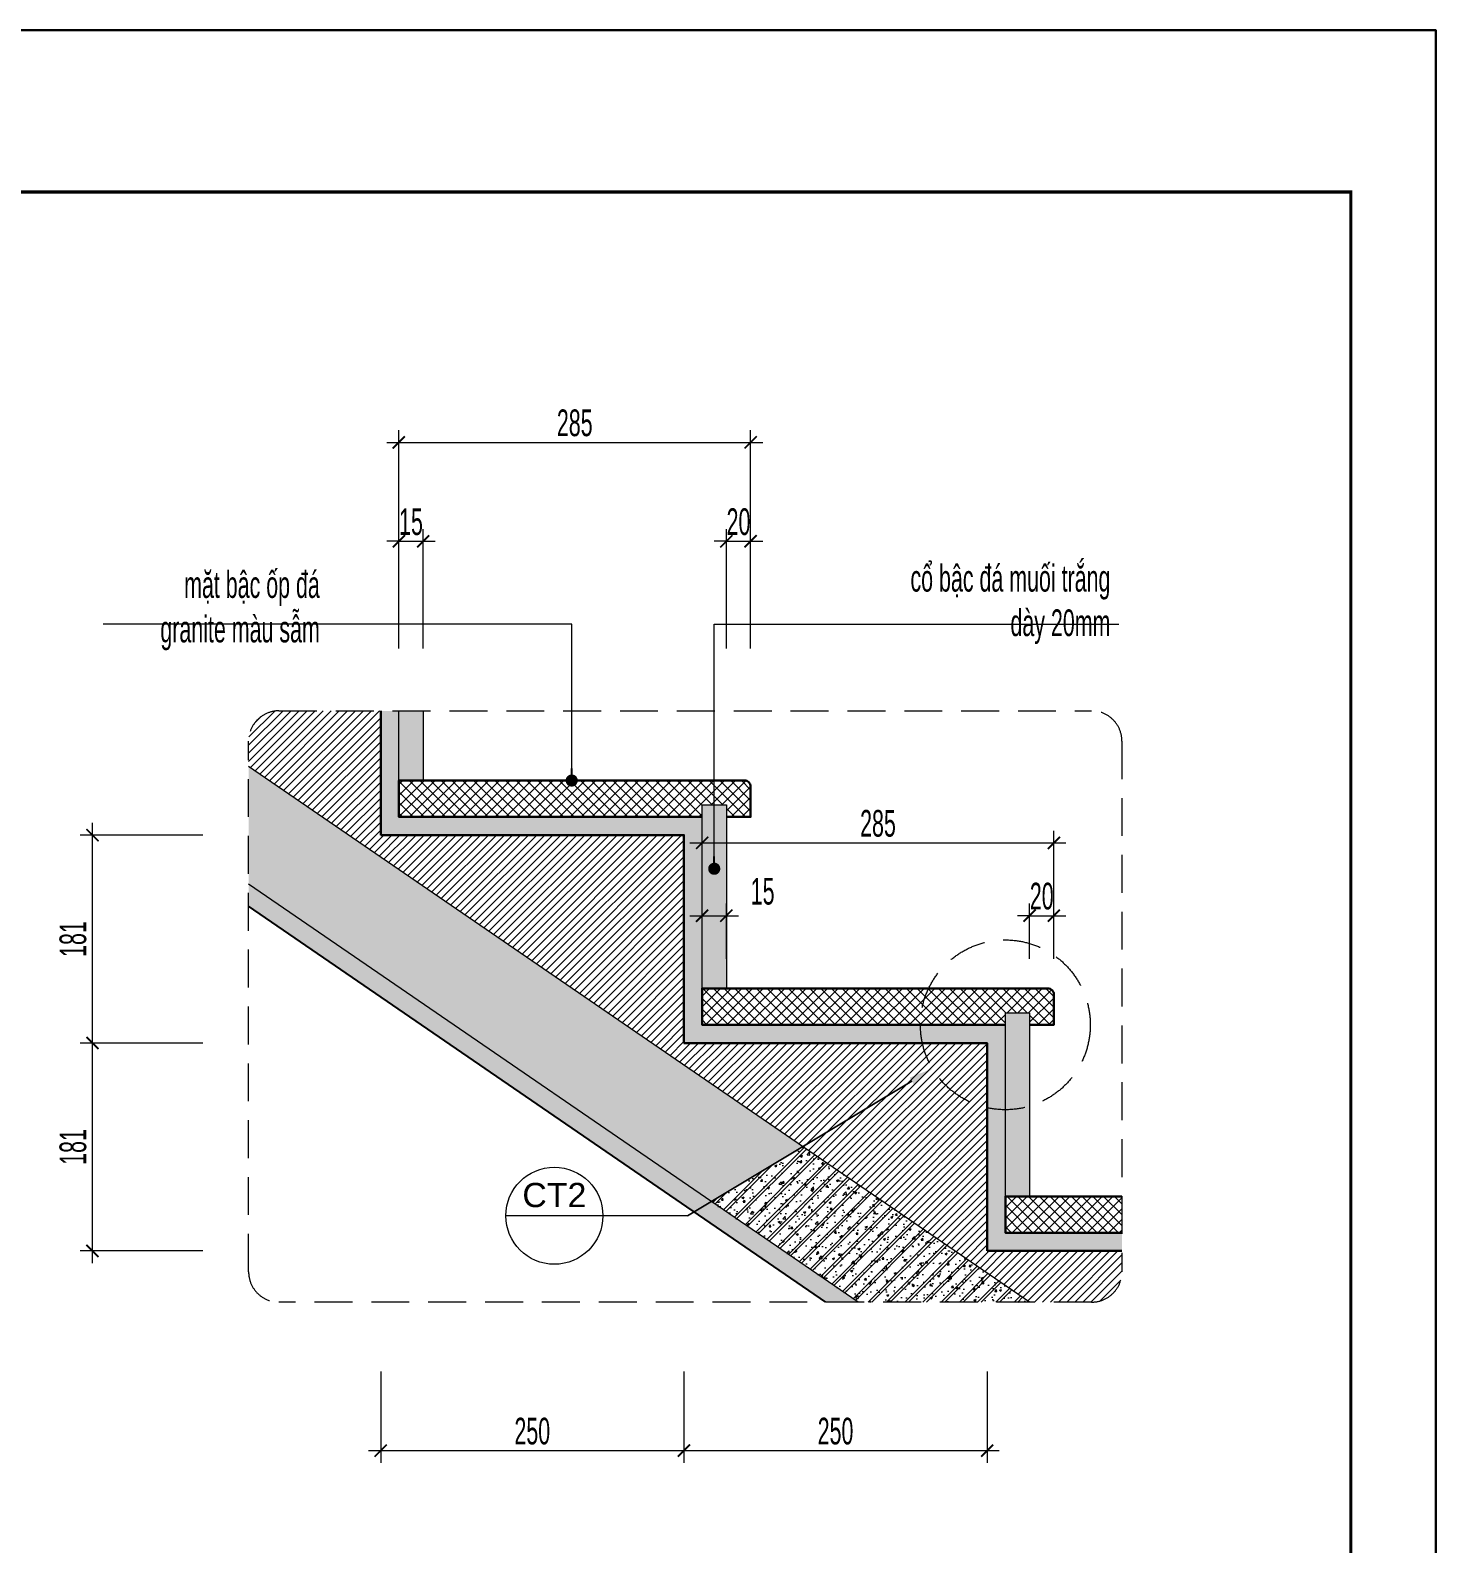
# Model space of a CAD drawing. Header units: inches. Extents: x 274208 to 641690, y -81912 to 129129.
# Drawn here: x 467966 to 472601, y -8001 to -3010 of the extents above; entities that cross this region are included whole.
import ezdxf
from ezdxf.enums import TextEntityAlignment as Align

# ---------------------------------------------------------------- set-up
doc = ezdxf.new("R2010")
doc.units = ezdxf.units.IN
doc.header["$MEASUREMENT"] = 0
doc.header["$PDMODE"] = 3
doc.linetypes.add('$1$HIDDEN', pattern=[0.375, 0.25, -0.125])
for name, color, linetype, lineweight in [('02.Thay', 145, 'Continuous', 20), ('05.Text', 253, 'Continuous', 18), ('08.Dim', 156, 'Continuous', 15), ('09.Hatch', 250, 'Continuous', 5), ('11.Khung bo', 32, 'Continuous', 50), ('12.Khung', 36, 'Continuous', 25), ('Alliance-cat', 4, 'Continuous', 30), ('Alliance-kyhieu', 1, 'Continuous', 13), ('Alliance-manh', 8, 'Continuous', 13)]:
    doc.layers.add(name, color=color, linetype=linetype, lineweight=lineweight)
doc.layers.add('KICHTHUOC', color=8, linetype='Continuous')
doc.layers.add('Tpl_Bound', color=1, linetype='Continuous', plot=False)
doc.styles.add('Alliance-Arial', font='arial.ttf')
doc.styles.add('TT5_Text Dim', font='hoatbif.shx', dxfattribs={"width": 0.6})
doc.dimstyles.new('TT5_Dim 1-40', dxfattribs={"dimscale": 40, "dimtxt": 2.2, "dimasz": 1, "dimexe": 1, "dimexo": 0.5, "dimgap": 0.5, "dimtad": 1, "dimdec": 0, "dimzin": 0, "dimdsep": 46, "dimtxsty": 'TT5_Text Dim', "dimblk": 'ARCHTICK', "dimcen": 0, "dimdle": 1, "dimclrd": 256, "dimclre": 256, "dimclrt": 1, "dimadec": 0, "dimazin": 0, "dimtfac": 0.015, "dimtdec": 0, "dimtix": 1, "dimtmove": 2, "dimatfit": 3, "dimldrblk": 'DOT', "dimfxl": 1, "dimtolj": 1, "dimtzin": 0, "dimlwd": -1, "dimlwe": -1, "dimarcsym": 1})
pattern_1 = [(50, (641809.937, -480933.095), (71.726018, -6.2752135), [7.5, -82.5]), (355, (641809.94, -480933.095), (-13.875133, 75.219213), [6, -66]), (100.4514, (641815.914, -480933.62), (57.850938, 68.943954), [6.374019, -70.114211]), (46.1842, (641809.94, -480913.095), (106.724105, -16.551901), [11.25, -123.75]), (96.6356, (641818.83, -480914.47), (93.46627, 97.411787), [9.561029, -105.1713]), (351.1842, (641809.94, -480913.1), (93.466195, 97.41186), [9, -99]), (21, (641819.937, -480918.095), (59.690705, -40.261889), [7.5, -82.5]), (326, (641819.94, -480918.095), (24.331533, 72.515005), [6, -66]), (71.4514, (641824.91, -480921.45), (84.022263, 32.25305), [6.374019, -70.114211]), (37.5, (641809.937, -480933.095), (1.2159855, 33.2893854), [0, -65.2, 0, -67, 0, -66.25]), (7.5, (641809.937, -480933.095), (26.3069537, 39.4411712), [0, -38.2, 0, -63.7, 0, -25.25]), (327.5, (641787.637, -480933.095), (53.3822436, -2.2554872), [0, -25, 0, -78, 0, -103.5]), (317.5, (641777.637, -480933.095), (58.318617, 10.0104982), [0, -32.5, 0, -51.8, 0, -73.5]), (45, (641809.937, -480933.095), (-30.0520382, 30.0520382), []), (45, (641809.937, -480920.845), (-30.0520382, 30.0520382), [])]

# ---------------------------------------------------------------- blocks, each defined once
blk = doc.blocks.new('100')
at = {"layer": '11.Khung bo', "const_width": 26.7}
blk.add_lwpolyline([(1860913, -945240), (1860913, -916940), (1896063, -916940), (1896063, -945240)], close=True, dxfattribs=at)
at = {"layer": '12.Khung', "color": 1}
blk.add_lwpolyline([(1901579, -945940), (1901579, -916240), (1859580, -916240), (1859580, -945940)], close=True, dxfattribs=at)
blk = doc.blocks.new('_ARCHTICK')
at = {"color": 0, "linetype": 'ByBlock', "const_width": 0.15}
blk.add_lwpolyline([(-0.5, -0.5), (0.5, 0.5)], dxfattribs=at)
blk = doc.blocks.new('_DOT')
at = {"color": 1, "linetype": 'ByBlock'}
blk.add_line((-0.5, 0), (-1, 0), dxfattribs=at)
at = {"color": 1, "linetype": 'ByBlock', "const_width": 0.5}
blk.add_lwpolyline([(-0.25, 0, 1), (0.25, 0, 1)], format="xyb", close=True, dxfattribs=at)
blk = doc.blocks.new('*D1207')
at = {"layer": '08.Dim', "transparency": 16777216}
for p, q in [((468171.1, -6390.2), (468171.1, -5624.5)), ((468535.6, -5664.5), (468131.1, -5664.5)), ((468535.6, -6350.2), (468131.1, -6350.2))]:
    blk.add_line(p, q, dxfattribs=at)
at = {"layer": 'Defpoints', "color": 0, "transparency": 16777216}
for p in [(468171.1, -5664.5), (468555.6, -5664.5), (468555.6, -6350.2)]:
    blk.add_point(p, dxfattribs=at)
at = {"layer": '08.Dim', "transparency": 16777216, "xscale": 40, "yscale": 40, "zscale": 40}
for p, rotation in [((468171.1, -5664.5), 90), ((468171.1, -6350.2), 270)]:
    blk.add_blockref('_ARCHTICK', p, dxfattribs=dict(at, rotation=rotation))
at = {"layer": '08.Dim', "color": 1, "transparency": 16777216, "insert": (468107.1, -6007.3), "char_height": 88, "attachment_point": 5, "rotation": 90, "style": 'TT5_Text Dim'}
blk.add_mtext('\\A1;181', dxfattribs=at)
blk = doc.blocks.new('*D1208')
at = {"layer": '08.Dim', "transparency": 16777216}
for p, q in [((469121.6, -7433.4), (469121.6, -7734.5)), ((470121.6, -7433.4), (470121.6, -7734.5)), ((469081.6, -7694.5), (470161.6, -7694.5))]:
    blk.add_line(p, q, dxfattribs=at)
at = {"layer": 'Defpoints', "color": 0, "transparency": 16777216}
for p in [(469121.6, -7413.4), (470121.6, -7413.4), (470121.6, -7694.5)]:
    blk.add_point(p, dxfattribs=at)
at = {"layer": '08.Dim', "transparency": 16777216, "xscale": 40, "yscale": 40, "zscale": 40, "rotation": 180}
blk.add_blockref('_ARCHTICK', (469121.6, -7694.5), dxfattribs=at)
at = {"layer": '08.Dim', "transparency": 16777216, "xscale": 40, "yscale": 40, "zscale": 40}
blk.add_blockref('_ARCHTICK', (470121.6, -7694.5), dxfattribs=at)
at = {"layer": '08.Dim', "color": 1, "transparency": 16777216, "insert": (469621.6, -7630.5), "char_height": 88, "attachment_point": 5, "style": 'TT5_Text Dim'}
blk.add_mtext('\\A1;250', dxfattribs=at)
blk = doc.blocks.new('*D1209')
at = {"layer": '08.Dim', "transparency": 16777216}
for p, q in [((470141.6, -5930.2), (470301.6, -5930.2)), ((470181.6, -6073), (470181.6, -5890.2)), ((470261.6, -6073), (470261.6, -5890.2))]:
    blk.add_line(p, q, dxfattribs=at)
at = {"layer": 'Defpoints', "color": 0, "transparency": 16777216}
for p in [(470261.6, -5930.2), (470181.6, -6093), (470261.6, -6093)]:
    blk.add_point(p, dxfattribs=at)
at = {"layer": '08.Dim', "transparency": 16777216, "xscale": 40, "yscale": 40, "zscale": 40, "rotation": 180}
blk.add_blockref('_ARCHTICK', (470181.6, -5930.2), dxfattribs=at)
at = {"layer": '08.Dim', "transparency": 16777216, "xscale": 40, "yscale": 40, "zscale": 40}
blk.add_blockref('_ARCHTICK', (470261.6, -5930.2), dxfattribs=at)
at = {"layer": '08.Dim', "color": 1, "transparency": 16777216, "insert": (470381.3, -5850.2), "char_height": 88, "attachment_point": 5, "style": 'TT5_Text Dim'}
blk.add_mtext('\\A1;15', dxfattribs=at)
blk = doc.blocks.new('*D1210')
at = {"layer": '08.Dim', "transparency": 16777216}
for p, q in [((468171.1, -7075.9), (468171.1, -6310.2)), ((468535.6, -6350.2), (468131.1, -6350.2)), ((468535.6, -7035.9), (468131.1, -7035.9))]:
    blk.add_line(p, q, dxfattribs=at)
at = {"layer": 'Defpoints', "color": 0, "transparency": 16777216}
for p in [(468171.1, -6350.2), (468555.6, -6350.2), (468555.6, -7035.9)]:
    blk.add_point(p, dxfattribs=at)
at = {"layer": '08.Dim', "transparency": 16777216, "xscale": 40, "yscale": 40, "zscale": 40}
for p, rotation in [((468171.1, -6350.2), 90), ((468171.1, -7035.9), 270)]:
    blk.add_blockref('_ARCHTICK', p, dxfattribs=dict(at, rotation=rotation))
at = {"layer": '08.Dim', "color": 1, "transparency": 16777216, "insert": (468107.1, -6693), "char_height": 88, "attachment_point": 5, "rotation": 90, "style": 'TT5_Text Dim'}
blk.add_mtext('\\A1;181', dxfattribs=at)
blk = doc.blocks.new('*D1211')
at = {"layer": '08.Dim', "transparency": 16777216}
for p, q in [((469181.6, -5049.4), (469181.6, -4655.5)), ((469261.6, -5049.4), (469261.6, -4655.5)), ((469181.6, -4695.5), (469141.6, -4695.5)), ((469181.6, -4695.5), (469261.6, -4695.5)), ((469261.6, -4695.5), (469301.6, -4695.5))]:
    blk.add_line(p, q, dxfattribs=at)
at = {"layer": 'Defpoints', "color": 0, "transparency": 16777216}
for p in [(469261.6, -4695.5), (469181.6, -5069.4), (469261.6, -5069.4)]:
    blk.add_point(p, dxfattribs=at)
at = {"layer": '08.Dim', "transparency": 16777216, "xscale": 40, "yscale": 40, "zscale": 40}
blk.add_blockref('_ARCHTICK', (469181.6, -4695.5), dxfattribs=at)
at = {"layer": '08.Dim', "transparency": 16777216, "xscale": 40, "yscale": 40, "zscale": 40, "rotation": 180}
blk.add_blockref('_ARCHTICK', (469261.6, -4695.5), dxfattribs=at)
at = {"layer": '08.Dim', "color": 1, "transparency": 16777216, "insert": (469221.6, -4631.5), "char_height": 88, "attachment_point": 5, "style": 'TT5_Text Dim'}
blk.add_mtext('\\A1;15', dxfattribs=at)
blk = doc.blocks.new('*D1212')
at = {"layer": '08.Dim', "transparency": 16777216}
for p, q in [((471261.6, -5930.2), (471221.6, -5930.2)), ((471261.6, -6073), (471261.6, -5890.2)), ((471261.6, -5930.2), (471341.6, -5930.2)), ((471341.6, -6073), (471341.6, -5890.2)), ((471341.6, -5930.2), (471381.6, -5930.2))]:
    blk.add_line(p, q, dxfattribs=at)
at = {"layer": 'Defpoints', "color": 0, "transparency": 16777216}
for p in [(471341.6, -5930.2), (471261.6, -6093), (471341.6, -6093)]:
    blk.add_point(p, dxfattribs=at)
at = {"layer": '08.Dim', "transparency": 16777216, "xscale": 40, "yscale": 40, "zscale": 40}
blk.add_blockref('_ARCHTICK', (471261.6, -5930.2), dxfattribs=at)
at = {"layer": '08.Dim', "transparency": 16777216, "xscale": 40, "yscale": 40, "zscale": 40, "rotation": 180}
blk.add_blockref('_ARCHTICK', (471341.6, -5930.2), dxfattribs=at)
at = {"layer": '08.Dim', "color": 1, "transparency": 16777216, "insert": (471301.6, -5866.2), "char_height": 88, "attachment_point": 5, "style": 'TT5_Text Dim'}
blk.add_mtext('\\A1;20', dxfattribs=at)
blk = doc.blocks.new('*D1213')
at = {"layer": '08.Dim', "transparency": 16777216}
for p, q in [((469181.6, -4963.4), (469181.6, -4329.5)), ((470341.6, -4963.4), (470341.6, -4329.5)), ((469141.6, -4369.5), (470381.6, -4369.5))]:
    blk.add_line(p, q, dxfattribs=at)
at = {"layer": 'Defpoints', "color": 0, "transparency": 16777216}
for p in [(470341.6, -4369.5), (469181.6, -4983.4), (470341.6, -4983.4)]:
    blk.add_point(p, dxfattribs=at)
at = {"layer": '08.Dim', "transparency": 16777216, "xscale": 40, "yscale": 40, "zscale": 40, "rotation": 180}
blk.add_blockref('_ARCHTICK', (469181.6, -4369.5), dxfattribs=at)
at = {"layer": '08.Dim', "transparency": 16777216, "xscale": 40, "yscale": 40, "zscale": 40}
blk.add_blockref('_ARCHTICK', (470341.6, -4369.5), dxfattribs=at)
at = {"layer": '08.Dim', "color": 1, "transparency": 16777216, "insert": (469761.6, -4305.5), "char_height": 88, "attachment_point": 5, "style": 'TT5_Text Dim'}
blk.add_mtext('\\A1;285', dxfattribs=at)
blk = doc.blocks.new('*D1214')
at = {"layer": '08.Dim', "transparency": 16777216}
for p, q in [((470181.6, -6073), (470181.6, -5650.2)), ((471341.6, -6073), (471341.6, -5650.2)), ((470141.6, -5690.2), (471381.6, -5690.2))]:
    blk.add_line(p, q, dxfattribs=at)
at = {"layer": 'Defpoints', "color": 0, "transparency": 16777216}
for p in [(471341.6, -5690.2), (470181.6, -6093), (471341.6, -6093)]:
    blk.add_point(p, dxfattribs=at)
at = {"layer": '08.Dim', "transparency": 16777216, "xscale": 40, "yscale": 40, "zscale": 40, "rotation": 180}
blk.add_blockref('_ARCHTICK', (470181.6, -5690.2), dxfattribs=at)
at = {"layer": '08.Dim', "transparency": 16777216, "xscale": 40, "yscale": 40, "zscale": 40}
blk.add_blockref('_ARCHTICK', (471341.6, -5690.2), dxfattribs=at)
at = {"layer": '08.Dim', "color": 1, "transparency": 16777216, "insert": (470761.6, -5626.2), "char_height": 88, "attachment_point": 5, "style": 'TT5_Text Dim'}
blk.add_mtext('\\A1;285', dxfattribs=at)
blk = doc.blocks.new('*D1215')
at = {"layer": '08.Dim', "transparency": 16777216}
for p, q in [((470121.6, -7433.4), (470121.6, -7734.5)), ((471121.6, -7433.4), (471121.6, -7734.5)), ((470081.6, -7694.5), (471161.6, -7694.5))]:
    blk.add_line(p, q, dxfattribs=at)
at = {"layer": 'Defpoints', "color": 0, "transparency": 16777216}
for p in [(470121.6, -7413.4), (471121.6, -7413.4), (471121.6, -7694.5)]:
    blk.add_point(p, dxfattribs=at)
at = {"layer": '08.Dim', "transparency": 16777216, "xscale": 40, "yscale": 40, "zscale": 40, "rotation": 180}
blk.add_blockref('_ARCHTICK', (470121.6, -7694.5), dxfattribs=at)
at = {"layer": '08.Dim', "transparency": 16777216, "xscale": 40, "yscale": 40, "zscale": 40}
blk.add_blockref('_ARCHTICK', (471121.6, -7694.5), dxfattribs=at)
at = {"layer": '08.Dim', "color": 1, "transparency": 16777216, "insert": (470621.6, -7630.5), "char_height": 88, "attachment_point": 5, "style": 'TT5_Text Dim'}
blk.add_mtext('\\A1;250', dxfattribs=at)
blk = doc.blocks.new('*D1216')
at = {"layer": '08.Dim', "transparency": 16777216}
for p, q in [((470261.6, -5049.4), (470261.6, -4655.5)), ((470341.6, -5049.4), (470341.6, -4655.5)), ((470261.6, -4695.5), (470221.6, -4695.5)), ((470261.6, -4695.5), (470341.6, -4695.5)), ((470341.6, -4695.5), (470381.6, -4695.5))]:
    blk.add_line(p, q, dxfattribs=at)
at = {"layer": 'Defpoints', "color": 0, "transparency": 16777216}
for p in [(470341.6, -4695.5), (470261.6, -5069.4), (470341.6, -5069.4)]:
    blk.add_point(p, dxfattribs=at)
at = {"layer": '08.Dim', "transparency": 16777216, "xscale": 40, "yscale": 40, "zscale": 40}
blk.add_blockref('_ARCHTICK', (470261.6, -4695.5), dxfattribs=at)
at = {"layer": '08.Dim', "transparency": 16777216, "xscale": 40, "yscale": 40, "zscale": 40, "rotation": 180}
blk.add_blockref('_ARCHTICK', (470341.6, -4695.5), dxfattribs=at)
at = {"layer": '08.Dim', "color": 1, "transparency": 16777216, "insert": (470301.6, -4631.5), "char_height": 88, "attachment_point": 5, "style": 'TT5_Text Dim'}
blk.add_mtext('\\A1;20', dxfattribs=at)

msp = doc.modelspace()

# ---------------------------------------------------------------- hatches: boundary and pattern name
at = {"layer": '09.Hatch'}
h = msp.add_hatch(dxfattribs=at)
h.set_pattern_fill('AR-SAND', color=256, scale=10)
h.set_pattern_definition([(37.5, (641809.937, -480933.095), (-0.6299336, 19.2682377), [0, -15.2, 0, -17, 0, -16.25]), (7.5, (641809.937, -480933.095), (17.697767, 28.2214607), [0, -8.2, 0, -13.7, 0, -5.25]), (327.5, (641797.637, -480933.095), (31.1414186, 0.05659054), [0, -5, 0, -18, 0, -23.5]), (317.5, (641797.637, -480933.095), (30.061266, 8.7767556), [0, -2.5, 0, -11.8, 0, -13.5])])
h.paths.add_polyline_path([(471566.1, -6975.9), (471181.6, -6975.9), (471181.6, -6855.9), (471181.6, -6570.1, -0.05405), (471121.6, -6563.6), (471121.6, -7035.9), (471566.1, -7035.9)])
h.paths.add_polyline_path([(471181.6, -6290.2), (470901.6, -6290.2, 0.05405), (470908.1, -6350.2), (471121.6, -6350.2), (471121.6, -6563.6, 0.05405), (471181.6, -6570.1)])
h.paths.add_polyline_path([(470901.6, -6290.2), (470181.6, -6290.2), (470181.6, -6170.2), (470181.6, -5604.5), (469181.6, -5604.5), (469181.6, -5484.5), (469181.6, -5254.7), (469121.6, -5254.7), (469121.6, -5664.5), (470121.6, -5664.5), (470121.6, -6350.2), (470908.1, -6350.2, -0.05405)])
h.paths.add_polyline_path([(468686.1, -5826.6), (468686.1, -5899.3), (470155.2, -6906.7), (470211.8, -6872.8)])
h.paths.add_polyline_path([(470211.8, -6872.8), (470155.2, -6906.7), (470589.8, -7204.7), (470695.9, -7204.7)])
h = msp.add_hatch(dxfattribs=at)
h.set_pattern_fill('ANSI31', color=256, scale=150, style=0)
h.set_pattern_definition([(45, (51041.99, 108882.245), (-13.25825215, 13.25825215), [])])
h.paths.add_polyline_path([(471121.6, -6563.6, -0.292655), (470908.1, -6350.2), (470121.6, -6350.2), (470121.6, -5664.5), (469121.6, -5664.5), (469121.6, -5254.7), (468786.1, -5254.7, 0.414214), (468686.1, -5354.7), (468686.1, -5438.6), (471261.7, -7204.7), (471466.1, -7204.7, 0.414214), (471566.1, -7104.7), (471566.1, -7035.9), (471121.6, -7035.9)])
h.paths.add_polyline_path([(471121.6, -6350.2), (470908.1, -6350.2, 0.292655), (471121.6, -6563.6)], flags=17)
h = msp.add_hatch(color=256, dxfattribs=at)
h.dxf.hatch_style = 1
h.paths.add_polyline_path([(469261.6, -5254.7), (469181.6, -5254.7), (469181.6, -5484.5), (469261.6, -5484.5)])
h.paths.add_polyline_path([(470261.6, -5564.5), (470181.6, -5564.5), (470181.6, -6170.2), (470261.6, -6170.2)])
h.paths.add_polyline_path([(471261.6, -6250.2), (471181.6, -6250.2), (471181.6, -6570.1, 0.072575), (471261.6, -6558.5)])
h.paths.add_polyline_path([(471261.6, -6558.5, -0.072575), (471181.6, -6570.1), (471181.6, -6855.9), (471261.6, -6855.9)])
h = msp.add_hatch(dxfattribs=at)
h.set_pattern_fill('PHUONG-01', color=256, scale=10)
h.set_pattern_definition(pattern_1)
h.paths.add_polyline_path([(468686.1, -5438.6), (468686.1, -5826.6), (470211.8, -6872.8), (470513.4, -6691.6)])
h = msp.add_hatch(dxfattribs=at)
h.set_pattern_fill('ANSI37', color=256, scale=200)
h.set_pattern_definition([(45, (641809.937, -480933.095), (-17.6776695, 17.6776695), []), (135, (641809.937, -480933.095), (-17.6776695, -17.6776695), [])])
h.paths.add_polyline_path([(471566.1, -6855.9), (471181.6, -6855.9), (471181.6, -6975.9), (471566.1, -6975.9)])
h.paths.add_polyline_path([(471321.6, -6170.2), (470928.7, -6170.2, 0.111198), (470901.6, -6290.2), (471181.6, -6290.2), (471181.6, -6250.2), (471261.6, -6250.2), (471261.6, -6290.2), (471341.6, -6290.2), (471341.6, -6190.2, 0.414214)])
h.paths.add_polyline_path([(470928.7, -6170.2), (470181.6, -6170.2), (470181.6, -6290.2), (470901.6, -6290.2, -0.111198)])
h.paths.add_polyline_path([(470341.6, -5504.5, 0.414214), (470321.6, -5484.5), (469181.6, -5484.5), (469181.6, -5604.5), (470181.6, -5604.5), (470181.6, -5564.5), (470261.6, -5564.5), (470261.6, -5604.5), (470341.6, -5604.5)])
h = msp.add_hatch(dxfattribs=at)
h.set_pattern_fill('PHUONG-01', color=256, scale=10)
h.set_pattern_definition(pattern_1)
h.paths.add_polyline_path([(470513.4, -6691.6), (470211.8, -6872.8), (470695.9, -7204.7), (471261.7, -7204.7)])

# ---------------------------------------------------------------- linework, layer by layer
at = {"layer": '02.Thay'}
for p, q in [((471261.7, -7204.7), (468686.1, -5438.6)), ((470695.9, -7204.7), (468686.1, -5826.6))]:
    msp.add_line(p, q, dxfattribs=at)
msp.add_lwpolyline([(469261.6, -5254.7), (469261.6, -5484.5), (469181.6, -5484.5), (469181.6, -5254.7)], dxfattribs=at)
for points in [[(470261.6, -6170.2), (470181.6, -6170.2), (470181.6, -5564.5), (470261.6, -5564.5)], [(471261.6, -6855.9), (471181.6, -6855.9), (471181.6, -6250.2), (471261.6, -6250.2)]]:
    msp.add_lwpolyline(points, close=True, dxfattribs=at)
at = {"layer": '05.Text', "color": 6, "linetype": '$1$HIDDEN', "ltscale": 500}
msp.add_lwpolyline([(468786.1, -5254.7), (471466.1, -5254.7, -0.414214), (471566.1, -5354.7), (471566.1, -7104.7, -0.414214), (471466.1, -7204.7), (468786.1, -7204.7, -0.414214), (468686.1, -7104.7), (468686.1, -5354.7, -0.414214)], format="xyb", close=True, dxfattribs=at)
msp.add_circle((471181.6, -6290.2), 280, dxfattribs=at)
at = {"layer": 'Alliance-cat'}
for points in [[(469121.6, -5664.5), (469121.6, -5254.7)], [(470121.6, -6350.2), (470121.6, -5664.5), (469121.6, -5664.5)], [(471121.6, -7035.9), (471121.6, -6350.2), (470121.6, -6350.2)], [(471566.1, -6855.9), (471181.6, -6855.9), (471181.6, -6975.9), (471566.1, -6975.9)], [(471566.1, -7035.9), (471121.6, -7035.9)]]:
    msp.add_lwpolyline(points, dxfattribs=at)
for points in [[(470261.6, -5604.5), (470341.6, -5604.5), (470341.6, -5504.5, 0.414214), (470321.6, -5484.5), (469181.6, -5484.5), (469181.6, -5604.5), (470181.6, -5604.5)], [(471261.6, -6290.2), (471341.6, -6290.2), (471341.6, -6190.2, 0.414214), (471321.6, -6170.2), (470181.6, -6170.2), (470181.6, -6290.2), (471181.6, -6290.2)]]:
    msp.add_lwpolyline(points, format="xyb", dxfattribs=at)
at = {"layer": 'Alliance-kyhieu'}
msp.add_line((469854.4, -6919.8), (469534.4, -6919.8), dxfattribs=at)
at = {"layer": 'Alliance-kyhieu', "ltscale": 2}
msp.add_line((470133.6, -6919.8), (469854.4, -6919.8), dxfattribs=at)
msp.add_lwpolyline([(470873, -6475.5), (470133.6, -6919.8)], close=True, dxfattribs=at)
at = {"layer": 'Alliance-kyhieu'}
msp.add_circle((469694.4, -6919.8), 160, dxfattribs=at)
at = {"layer": 'Alliance-kyhieu', "ltscale": 2}
msp.add_solid([(470866.2, -6464.1), (470941.6, -6434.3), (470879.9, -6487)], dxfattribs=at)
at = {"layer": 'Alliance-manh'}
for points in [[(469181.6, -5604.5), (469181.6, -5254.7)], [(470181.6, -6290.2), (470181.6, -5604.5), (469181.6, -5604.5)], [(471181.6, -6975.9), (471181.6, -6290.2), (470181.6, -6290.2)], [(471566.1, -6975.9), (471181.6, -6975.9)]]:
    msp.add_lwpolyline(points, dxfattribs=at)
at = {"layer": 'KICHTHUOC'}
msp.add_line((470589.8, -7204.7), (468686.1, -5899.3), dxfattribs=at)
at = {"layer": 'Tpl_Bound', "color": 1}
msp.add_lwpolyline([(460721, -19810.2), (460721, -3010.3), (472600.9, -3010.3), (472600.9, -19810.2)], close=True, dxfattribs=at)

# ---------------------------------------------------------------- block references
at = {"layer": '05.Text', "xscale": 0.4, "yscale": 0.4, "zscale": 0.4, "rotation": 270}
msp.add_blockref('100', (839096.9, 740821.5), dxfattribs=at)

# ---------------------------------------------------------------- texts
at = {"layer": '05.Text', "char_height": 88, "width": 1310.483, "attachment_point": 3, "style": 'TT5_Text Dim'}
for s, insert in [('mÆt bËc èp ®¸\\P granite mµu sÉm', (468920.9, -4794.3)), ('cæ bËc ®¸ muèi tr¾ng \\Pdµy 20mm', (471528.1, -4773.5))]:
    msp.add_mtext(s, dxfattribs=dict(at, insert=insert))
at = {"layer": 'Alliance-kyhieu', "color": 2, "ltscale": 2, "style": 'Alliance-Arial'}
msp.add_attdef('CT2', text='CT1', height=80, dxfattribs=at).set_placement((469694.4, -6851.4), align=Align.MIDDLE_CENTER)

# ---------------------------------------------------------------- dimensions: what is measured, and where the dimension line sits
at = {"layer": '08.Dim'}
for base, p1, p2, text, picture, middle in [((470341.6, -4369.5), (469181.6, -4983.4), (470341.6, -4983.4), '285', '*D1213', (469761.6, -4305.5)), ((469261.6, -4695.5), (469181.6, -5069.4), (469261.6, -5069.4), '15', '*D1211', (469221.6, -4631.5)), ((470341.6, -4695.5), (470261.6, -5069.4), (470341.6, -5069.4), '20', '*D1216', (470301.6, -4631.5)), ((471341.6, -5690.2), (470181.6, -6093), (471341.6, -6093), '285', '*D1214', (470761.6, -5626.2)), ((471341.6, -5930.2), (471261.6, -6093), (471341.6, -6093), '20', '*D1212', (471301.6, -5866.2)), ((470121.6, -7694.5), (469121.6, -7413.4), (470121.6, -7413.4), '250', '*D1208', (469621.6, -7630.5)), ((471121.6, -7694.5), (470121.6, -7413.4), (471121.6, -7413.4), '250', '*D1215', (470621.6, -7630.5))]:
    dim = msp.add_linear_dim(base=base, p1=p1, p2=p2, text=text, dimstyle='TT5_Dim 1-40', dxfattribs=at)
    dim.commit()
    dim.dimension.update_dxf_attribs({"geometry": picture, "text_midpoint": middle})
for base, p1, p2, picture, middle in [((468171.1, -5664.5), (468555.6, -6350.2), (468555.6, -5664.5), '*D1207', (468107.1, -6007.3)), ((468171.1, -6350.2), (468555.6, -7035.9), (468555.6, -6350.2), '*D1210', (468107.1, -6693))]:
    dim = msp.add_linear_dim(base=base, p1=p1, p2=p2, angle=90, text='181', dimstyle='TT5_Dim 1-40', dxfattribs=at)
    dim.commit()
    dim.dimension.update_dxf_attribs({"geometry": picture, "text_midpoint": middle})
dim = msp.add_linear_dim(base=(470261.6, -5930.2), p1=(470181.6, -6093), p2=(470261.6, -6093), text='15', dimstyle='TT5_Dim 1-40', dxfattribs=at)
dim.commit()
dim.dimension.update_dxf_attribs({"geometry": '*D1209', "text_midpoint": (470381.3, -5850.2), "dimtype": 160})

# ---------------------------------------------------------------- leaders
for points in [[(469751.6, -5484.5), (469751.6, -4969), (468206.3, -4969)], [(470221.6, -5775.5), (470221.6, -4969), (471555.4, -4969)]]:
    msp.add_leader(points, dimstyle='TT5_Dim 1-40', dxfattribs=at)

doc.saveas('drawing.dxf')
